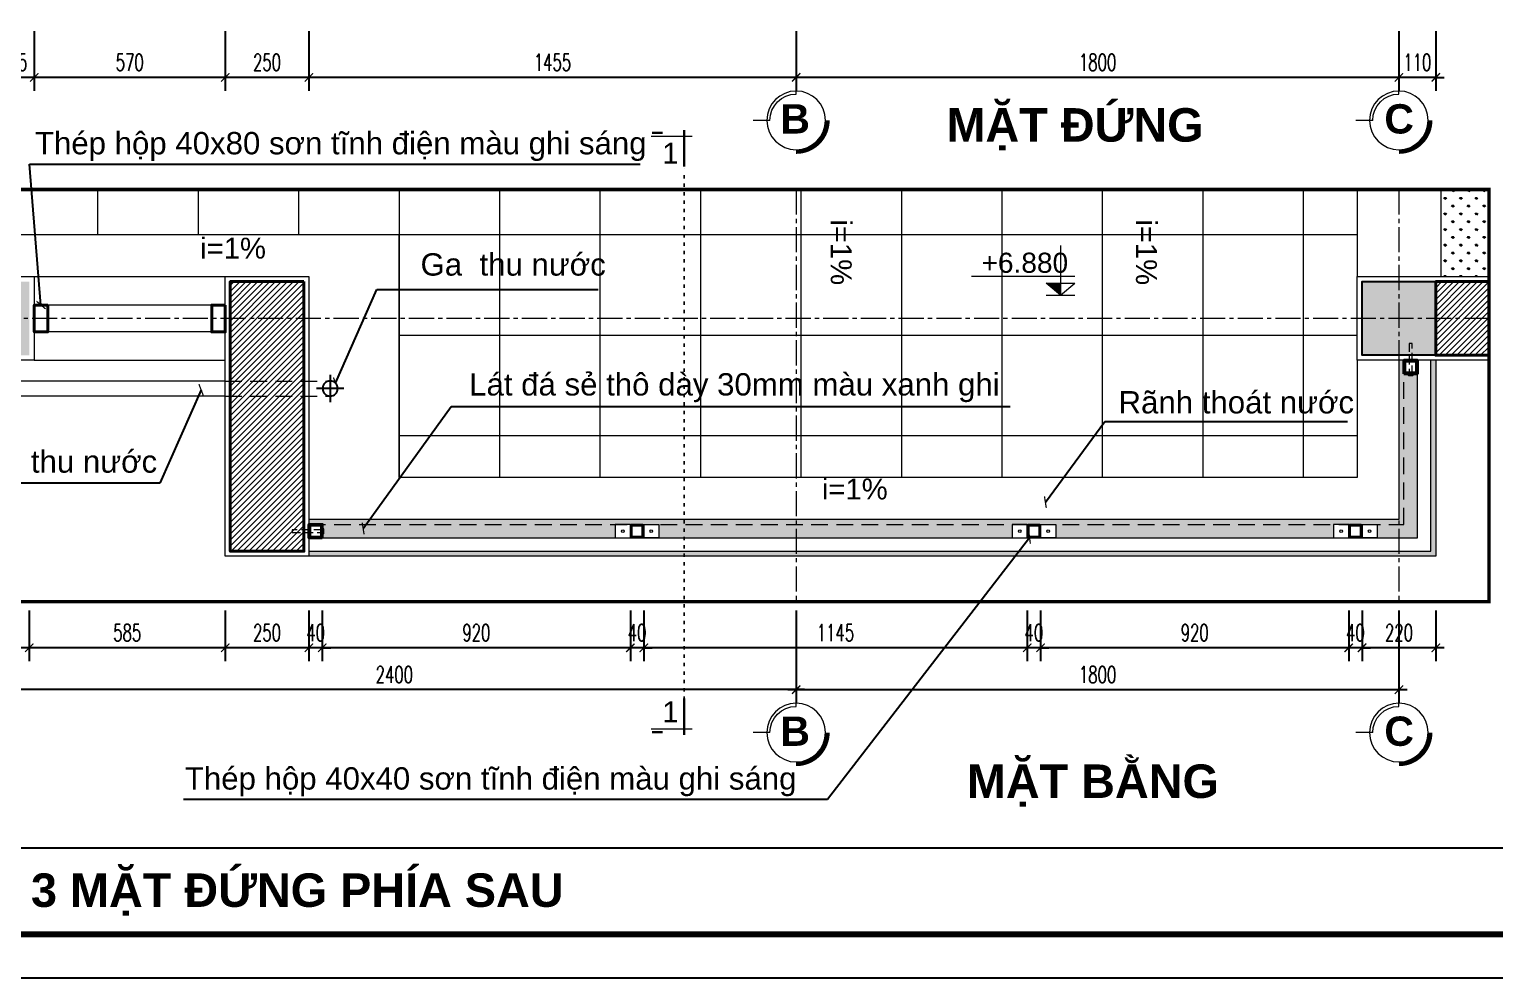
# Model space of a CAD drawing. Header units: millimetres. Extents: x -229618 to 2906, y -178063 to 96806.
# Drawn here: x -61106 to -56730, y -56426 to -53595 of the extents above; entities that cross this region are included whole.
import ezdxf
from ezdxf.enums import TextEntityAlignment as Align

# ---------------------------------------------------------------- set-up
doc = ezdxf.new("R2010")
doc.units = ezdxf.units.MM
doc.header["$LTSCALE"] = 200
doc.header["$MEASUREMENT"] = 0
doc.header["$PDMODE"] = 3
doc.header["$PDSIZE"] = 50
for name, pattern in [('CENTER2', [1.125, 0.75, -0.125, 0.125, -0.125]), ('DASHED2', [0.375, 0.25, -0.125]), ('DOT2', [0.125, 0, -0.125]), ('HIDDEN2', [0.1875, 0.125, -0.0625])]:
    doc.linetypes.add(name, pattern=pattern)
doc.layers.get('0').update_dxf_attribs({"color": 95, "linetype": 'CONTINUOUS'})
doc.layers.get('DEFPOINTS').update_dxf_attribs({"linetype": 'CONTINUOUS'})
for name, color, linetype, lineweight in [('cat', 1, 'CONTINUOUS', 40), ('hatch', 250, 'CONTINUOUS', 5), ('KH cat', 2, 'HIDDEN2', 50), ('khuat', 8, 'DASHED2', 15), ('nho', 252, 'CONTINUOUS', 15), ('thay', 7, 'CONTINUOUS', 18), ('tim', 18, 'CENTER2', 9)]:
    doc.layers.add(name, color=color, linetype=linetype, lineweight=lineweight)
for name, color, linetype in [('Cayxanh', 99, 'CONTINUOUS'), ('COT', 2, 'CONTINUOUS'), ('CUA', 145, 'CONTINUOUS'), ('DIM', 251, 'CONTINUOUS'), ('KHUNGTEN', 7, 'CONTINUOUS'), ('NOITHAT', 99, 'CONTINUOUS'), ('TEXT', 33, 'CONTINUOUS')]:
    doc.layers.add(name, color=color, linetype=linetype)
doc.layers.add('in', color=203, linetype='CONTINUOUS', lineweight=5, plot=False)
doc.styles.add('Aria H B iso', font='Vharialb_0.ttf')
doc.styles.add('Aria H iso', font='Vharial_0.ttf')
doc.styles.add('Arial iso', font='vnarial_0.ttf')
doc.styles.add('Arial N  iso', font='vnarialn_0.ttf')
doc.styles.add('Scale', font='vnsimli.shx', dxfattribs={"width": 0.65, "bigfont": 'bigfont.shx'})
doc.dimstyles.new('Scale', dxfattribs={"dimscale": 75, "dimtxt": 2, "dimasz": 1, "dimexe": 1.6, "dimexo": 0, "dimgap": 0.8, "dimtad": 1, "dimdec": 0, "dimzin": 0, "dimdsep": 46, "dimtxsty": 'Scale', "dimblk": 'ARCHTICK', "dimcen": 0.1, "dimdle": 1, "dimclrd": 256, "dimclre": 256, "dimclrt": 3, "dimadec": 0, "dimazin": 0, "dimtfac": 1, "dimtdec": 0, "dimtix": 1, "dimtmove": 2, "dimatfit": 3, "dimldrblk": 'ARCHTICK', "dimfxl": 0, "dimtolj": 1, "dimtzin": 0, "dimarcsym": 0})

# ---------------------------------------------------------------- blocks, each defined once
blk = doc.blocks.new('tn')
at = {"layer": 'DIM', "linetype": 'Continuous'}
for p, q in [((100, 0), (-100, 0)), ((0, 100), (0, -100))]:
    blk.add_line(p, q, dxfattribs=at)
at = {"layer": 'TEXT', "linetype": 'Continuous'}
blk.add_circle((0, 0), 55, dxfattribs=at)
blk = doc.blocks.new('_ArchTick')
at = {"color": 0, "linetype": 'ByBlock', "const_width": 0.15}
blk.add_lwpolyline([(-0.5, -0.5), (0.5, 0.5)], dxfattribs=at)
blk = doc.blocks.new('*U800')
at = {"layer": 'thay', "ltscale": 600}
for p, q in [((0, -434.9), (0, -384.9)), ((78.3, -513.2), (128.3, -513.2))]:
    blk.add_line(p, q, dxfattribs=at)
at = {"layer": 'thay', "ltscale": 600, "const_width": 12.5}
blk.add_lwpolyline([(-93.8, -513.2, 0.414214), (0, -607, 0.414214)], format="xyb", dxfattribs=at)
at = {"layer": 'thay', "ltscale": 600}
blk.add_circle((0, -513.2), 87.5, dxfattribs=at)
blk.add_arc((0, -513.2), 78.3, 0, 90, dxfattribs=at)
at = {"layer": 'TEXT', "linetype": 'Continuous', "style": 'Aria H B iso'}
blk.add_attdef('A', text='', height=87.5, dxfattribs=at).set_placement((0, -552.6), align=Align.CENTER)
blk = doc.blocks.new('*D1336')
at = {"layer": 'DEFPOINTS', "color": 0}
for p in [(-57126.3, -55329.8), (-56906.3, -55329.8), (-57126.3, -55440.8)]:
    blk.add_point(p, dxfattribs=at)
at = {"layer": 'DIM', "lineweight": -2}
for p, q in [((-57126.3, -55329.8), (-57126.3, -55480.8)), ((-56906.3, -55329.8), (-56906.3, -55480.8)), ((-56881.3, -55440.8), (-57151.3, -55440.8))]:
    blk.add_line(p, q, dxfattribs=at)
at = {"layer": 'DIM', "lineweight": -2, "xscale": 25, "yscale": 25, "zscale": 25, "rotation": 180}
blk.add_blockref('_ArchTick', (-57126.3, -55440.8), dxfattribs=at)
at = {"layer": 'DIM', "lineweight": -2, "xscale": 25, "yscale": 25, "zscale": 25}
blk.add_blockref('_ArchTick', (-56906.3, -55440.8), dxfattribs=at)
at = {"layer": 'DIM', "color": 3, "insert": (-57016.3, -55395.8), "char_height": 50, "attachment_point": 5, "style": 'Scale'}
blk.add_mtext('\\A1;220', dxfattribs=at)
blk = doc.blocks.new('*D1337')
at = {"layer": 'DEFPOINTS', "color": 0}
for p in [(-57166.3, -55329.8), (-57126.3, -55329.8), (-57166.3, -55440.8)]:
    blk.add_point(p, dxfattribs=at)
at = {"layer": 'DIM', "lineweight": -2}
for p, q in [((-57166.3, -55329.8), (-57166.3, -55480.8)), ((-57126.3, -55329.8), (-57126.3, -55480.8)), ((-57166.3, -55440.8), (-57191.3, -55440.8)), ((-57126.3, -55440.8), (-57166.3, -55440.8)), ((-57126.3, -55440.8), (-57101.3, -55440.8))]:
    blk.add_line(p, q, dxfattribs=at)
at = {"layer": 'DIM', "lineweight": -2, "xscale": 25, "yscale": 25, "zscale": 25}
blk.add_blockref('_ArchTick', (-57166.3, -55440.8), dxfattribs=at)
at = {"layer": 'DIM', "lineweight": -2, "xscale": 25, "yscale": 25, "zscale": 25, "rotation": 180}
blk.add_blockref('_ArchTick', (-57126.3, -55440.8), dxfattribs=at)
at = {"layer": 'DIM', "color": 3, "insert": (-57146.3, -55395.8), "char_height": 50, "attachment_point": 5, "style": 'Scale'}
blk.add_mtext('\\A1;40', dxfattribs=at)
blk = doc.blocks.new('*D1338')
at = {"layer": 'DEFPOINTS', "color": 0}
for p in [(-58086.3, -55329.8), (-57166.3, -55329.8), (-58086.3, -55440.8)]:
    blk.add_point(p, dxfattribs=at)
at = {"layer": 'DIM', "lineweight": -2}
for p, q in [((-58086.3, -55329.8), (-58086.3, -55480.8)), ((-57166.3, -55329.8), (-57166.3, -55480.8)), ((-57141.3, -55440.8), (-58111.3, -55440.8))]:
    blk.add_line(p, q, dxfattribs=at)
at = {"layer": 'DIM', "lineweight": -2, "xscale": 25, "yscale": 25, "zscale": 25, "rotation": 180}
blk.add_blockref('_ArchTick', (-58086.3, -55440.8), dxfattribs=at)
at = {"layer": 'DIM', "lineweight": -2, "xscale": 25, "yscale": 25, "zscale": 25}
blk.add_blockref('_ArchTick', (-57166.3, -55440.8), dxfattribs=at)
at = {"layer": 'DIM', "color": 3, "insert": (-57626.3, -55395.8), "char_height": 50, "attachment_point": 5, "style": 'Scale'}
blk.add_mtext('\\A1;920', dxfattribs=at)
blk = doc.blocks.new('*D1339')
at = {"layer": 'DEFPOINTS', "color": 0}
for p in [(-58126.3, -55329.8), (-58086.3, -55329.8), (-58126.3, -55440.8)]:
    blk.add_point(p, dxfattribs=at)
at = {"layer": 'DIM', "lineweight": -2}
for p, q in [((-58126.3, -55329.8), (-58126.3, -55480.8)), ((-58086.3, -55329.8), (-58086.3, -55480.8)), ((-58126.3, -55440.8), (-58151.3, -55440.8)), ((-58086.3, -55440.8), (-58126.3, -55440.8)), ((-58086.3, -55440.8), (-58061.3, -55440.8))]:
    blk.add_line(p, q, dxfattribs=at)
at = {"layer": 'DIM', "lineweight": -2, "xscale": 25, "yscale": 25, "zscale": 25}
blk.add_blockref('_ArchTick', (-58126.3, -55440.8), dxfattribs=at)
at = {"layer": 'DIM', "lineweight": -2, "xscale": 25, "yscale": 25, "zscale": 25, "rotation": 180}
blk.add_blockref('_ArchTick', (-58086.3, -55440.8), dxfattribs=at)
at = {"layer": 'DIM', "color": 3, "insert": (-58106.3, -55395.8), "char_height": 50, "attachment_point": 5, "style": 'Scale'}
blk.add_mtext('\\A1;40', dxfattribs=at)
blk = doc.blocks.new('*D1340')
at = {"layer": 'DEFPOINTS', "color": 0}
for p in [(-59271.3, -55329.8), (-58126.3, -55329.8), (-59271.3, -55440.8)]:
    blk.add_point(p, dxfattribs=at)
at = {"layer": 'DIM', "lineweight": -2}
for p, q in [((-59271.3, -55329.8), (-59271.3, -55480.8)), ((-58126.3, -55329.8), (-58126.3, -55480.8)), ((-58101.3, -55440.8), (-59296.3, -55440.8))]:
    blk.add_line(p, q, dxfattribs=at)
at = {"layer": 'DIM', "lineweight": -2, "xscale": 25, "yscale": 25, "zscale": 25, "rotation": 180}
blk.add_blockref('_ArchTick', (-59271.3, -55440.8), dxfattribs=at)
at = {"layer": 'DIM', "lineweight": -2, "xscale": 25, "yscale": 25, "zscale": 25}
blk.add_blockref('_ArchTick', (-58126.3, -55440.8), dxfattribs=at)
at = {"layer": 'DIM', "color": 3, "insert": (-58698.8, -55395.8), "char_height": 50, "attachment_point": 5, "style": 'Scale'}
blk.add_mtext('\\A1;1145', dxfattribs=at)
blk = doc.blocks.new('*D1341')
at = {"layer": 'DEFPOINTS', "color": 0}
for p in [(-59311.3, -55329.8), (-59271.3, -55329.8), (-59311.3, -55440.8)]:
    blk.add_point(p, dxfattribs=at)
at = {"layer": 'DIM', "lineweight": -2}
for p, q in [((-59311.3, -55329.8), (-59311.3, -55480.8)), ((-59271.3, -55329.8), (-59271.3, -55480.8)), ((-59311.3, -55440.8), (-59336.3, -55440.8)), ((-59271.3, -55440.8), (-59311.3, -55440.8)), ((-59271.3, -55440.8), (-59246.3, -55440.8))]:
    blk.add_line(p, q, dxfattribs=at)
at = {"layer": 'DIM', "lineweight": -2, "xscale": 25, "yscale": 25, "zscale": 25}
blk.add_blockref('_ArchTick', (-59311.3, -55440.8), dxfattribs=at)
at = {"layer": 'DIM', "lineweight": -2, "xscale": 25, "yscale": 25, "zscale": 25, "rotation": 180}
blk.add_blockref('_ArchTick', (-59271.3, -55440.8), dxfattribs=at)
at = {"layer": 'DIM', "color": 3, "insert": (-59291.3, -55395.8), "char_height": 50, "attachment_point": 5, "style": 'Scale'}
blk.add_mtext('\\A1;40', dxfattribs=at)
blk = doc.blocks.new('*D1342')
at = {"layer": 'DEFPOINTS', "color": 0}
for p in [(-60231.3, -55329.8), (-59311.3, -55329.8), (-60231.3, -55440.8)]:
    blk.add_point(p, dxfattribs=at)
at = {"layer": 'DIM', "lineweight": -2}
for p, q in [((-60231.3, -55329.8), (-60231.3, -55480.8)), ((-59311.3, -55329.8), (-59311.3, -55480.8)), ((-59286.3, -55440.8), (-60256.3, -55440.8))]:
    blk.add_line(p, q, dxfattribs=at)
at = {"layer": 'DIM', "lineweight": -2, "xscale": 25, "yscale": 25, "zscale": 25, "rotation": 180}
blk.add_blockref('_ArchTick', (-60231.3, -55440.8), dxfattribs=at)
at = {"layer": 'DIM', "lineweight": -2, "xscale": 25, "yscale": 25, "zscale": 25}
blk.add_blockref('_ArchTick', (-59311.3, -55440.8), dxfattribs=at)
at = {"layer": 'DIM', "color": 3, "insert": (-59771.3, -55395.8), "char_height": 50, "attachment_point": 5, "style": 'Scale'}
blk.add_mtext('\\A1;920', dxfattribs=at)
blk = doc.blocks.new('*D1343')
at = {"layer": 'DEFPOINTS', "color": 0}
for p in [(-60271.3, -55329.8), (-60231.3, -55329.8), (-60271.3, -55440.8)]:
    blk.add_point(p, dxfattribs=at)
at = {"layer": 'DIM', "lineweight": -2}
for p, q in [((-60271.3, -55329.8), (-60271.3, -55480.8)), ((-60231.3, -55329.8), (-60231.3, -55480.8)), ((-60271.3, -55440.8), (-60296.3, -55440.8)), ((-60231.3, -55440.8), (-60271.3, -55440.8)), ((-60231.3, -55440.8), (-60206.3, -55440.8))]:
    blk.add_line(p, q, dxfattribs=at)
at = {"layer": 'DIM', "lineweight": -2, "xscale": 25, "yscale": 25, "zscale": 25}
blk.add_blockref('_ArchTick', (-60271.3, -55440.8), dxfattribs=at)
at = {"layer": 'DIM', "lineweight": -2, "xscale": 25, "yscale": 25, "zscale": 25, "rotation": 180}
blk.add_blockref('_ArchTick', (-60231.3, -55440.8), dxfattribs=at)
at = {"layer": 'DIM', "color": 3, "insert": (-60251.3, -55395.8), "char_height": 50, "attachment_point": 5, "style": 'Scale'}
blk.add_mtext('\\A1;40', dxfattribs=at)
blk = doc.blocks.new('*D1344')
at = {"layer": 'DEFPOINTS', "color": 0}
for p in [(-60521.3, -55329.8), (-60271.3, -55329.8), (-60521.3, -55440.8)]:
    blk.add_point(p, dxfattribs=at)
at = {"layer": 'DIM', "lineweight": -2}
for p, q in [((-60521.3, -55329.8), (-60521.3, -55480.8)), ((-60271.3, -55329.8), (-60271.3, -55480.8)), ((-60246.3, -55440.8), (-60546.3, -55440.8))]:
    blk.add_line(p, q, dxfattribs=at)
at = {"layer": 'DIM', "lineweight": -2, "xscale": 25, "yscale": 25, "zscale": 25, "rotation": 180}
blk.add_blockref('_ArchTick', (-60521.3, -55440.8), dxfattribs=at)
at = {"layer": 'DIM', "lineweight": -2, "xscale": 25, "yscale": 25, "zscale": 25}
blk.add_blockref('_ArchTick', (-60271.3, -55440.8), dxfattribs=at)
at = {"layer": 'DIM', "color": 3, "insert": (-60396.3, -55395.8), "char_height": 50, "attachment_point": 5, "style": 'Scale'}
blk.add_mtext('\\A1;250', dxfattribs=at)
blk = doc.blocks.new('*D1345')
at = {"layer": 'DEFPOINTS', "color": 0}
for p in [(-58816.3, -55329.8), (-57016.3, -55329.8), (-57016.3, -55565.8)]:
    blk.add_point(p, dxfattribs=at)
at = {"layer": 'DIM', "lineweight": -2}
for p, q in [((-58816.3, -55329.8), (-58816.3, -55605.8)), ((-57016.3, -55329.8), (-57016.3, -55605.8)), ((-58841.3, -55565.8), (-56991.3, -55565.8))]:
    blk.add_line(p, q, dxfattribs=at)
at = {"layer": 'DIM', "lineweight": -2, "xscale": 25, "yscale": 25, "zscale": 25, "rotation": 180}
blk.add_blockref('_ArchTick', (-58816.3, -55565.8), dxfattribs=at)
at = {"layer": 'DIM', "lineweight": -2, "xscale": 25, "yscale": 25, "zscale": 25}
blk.add_blockref('_ArchTick', (-57016.3, -55565.8), dxfattribs=at)
at = {"layer": 'DIM', "color": 3, "insert": (-57916.3, -55520.8), "char_height": 50, "attachment_point": 5, "style": 'Scale'}
blk.add_mtext('\\A1;1800', dxfattribs=at)
blk = doc.blocks.new('*D1346')
at = {"layer": 'DEFPOINTS', "color": 0}
for p in [(-61216.3, -55329.8), (-58816.3, -55329.8), (-61216.3, -55565.8)]:
    blk.add_point(p, dxfattribs=at)
at = {"layer": 'DIM', "lineweight": -2}
for p, q in [((-61216.3, -55329.8), (-61216.3, -55605.8)), ((-58816.3, -55329.8), (-58816.3, -55605.8)), ((-58791.3, -55565.8), (-61241.3, -55565.8))]:
    blk.add_line(p, q, dxfattribs=at)
at = {"layer": 'DIM', "lineweight": -2, "xscale": 25, "yscale": 25, "zscale": 25, "rotation": 180}
blk.add_blockref('_ArchTick', (-61216.3, -55565.8), dxfattribs=at)
at = {"layer": 'DIM', "lineweight": -2, "xscale": 25, "yscale": 25, "zscale": 25}
blk.add_blockref('_ArchTick', (-58816.3, -55565.8), dxfattribs=at)
at = {"layer": 'DIM', "color": 3, "insert": (-60016.3, -55520.8), "char_height": 50, "attachment_point": 5, "style": 'Scale'}
blk.add_mtext('\\A1;2400', dxfattribs=at)
blk = doc.blocks.new('*D1347')
at = {"layer": 'DEFPOINTS', "color": 0}
for p in [(-57016.3, -53599.8), (-56906.3, -53599.8), (-57016.3, -53738.2)]:
    blk.add_point(p, dxfattribs=at)
at = {"layer": 'DIM', "lineweight": -2}
for p, q in [((-57016.3, -53599.8), (-57016.3, -53778.2)), ((-56906.3, -53599.8), (-56906.3, -53778.2)), ((-57016.3, -53738.2), (-57041.3, -53738.2)), ((-56906.3, -53738.2), (-57016.3, -53738.2)), ((-56906.3, -53738.2), (-56881.3, -53738.2))]:
    blk.add_line(p, q, dxfattribs=at)
at = {"layer": 'DIM', "lineweight": -2, "xscale": 25, "yscale": 25, "zscale": 25}
blk.add_blockref('_ArchTick', (-57016.3, -53738.2), dxfattribs=at)
at = {"layer": 'DIM', "lineweight": -2, "xscale": 25, "yscale": 25, "zscale": 25, "rotation": 180}
blk.add_blockref('_ArchTick', (-56906.3, -53738.2), dxfattribs=at)
at = {"layer": 'DIM', "color": 3, "insert": (-56961.3, -53693.2), "char_height": 50, "attachment_point": 5, "style": 'Scale'}
blk.add_mtext('\\A1;110', dxfattribs=at)
blk = doc.blocks.new('*D1348')
at = {"layer": 'DEFPOINTS', "color": 0}
for p in [(-58816.3, -53599.8), (-57016.3, -53599.8), (-58816.3, -53738.2)]:
    blk.add_point(p, dxfattribs=at)
at = {"layer": 'DIM', "lineweight": -2}
for p, q in [((-58816.3, -53599.8), (-58816.3, -53778.2)), ((-57016.3, -53599.8), (-57016.3, -53778.2)), ((-56991.3, -53738.2), (-58841.3, -53738.2))]:
    blk.add_line(p, q, dxfattribs=at)
at = {"layer": 'DIM', "lineweight": -2, "xscale": 25, "yscale": 25, "zscale": 25, "rotation": 180}
blk.add_blockref('_ArchTick', (-58816.3, -53738.2), dxfattribs=at)
at = {"layer": 'DIM', "lineweight": -2, "xscale": 25, "yscale": 25, "zscale": 25}
blk.add_blockref('_ArchTick', (-57016.3, -53738.2), dxfattribs=at)
at = {"layer": 'DIM', "color": 3, "insert": (-57916.3, -53693.2), "char_height": 50, "attachment_point": 5, "style": 'Scale'}
blk.add_mtext('\\A1;1800', dxfattribs=at)
blk = doc.blocks.new('*D1349')
at = {"layer": 'DEFPOINTS', "color": 0}
for p in [(-60271.3, -53599.8), (-58816.3, -53599.8), (-60271.3, -53738.2)]:
    blk.add_point(p, dxfattribs=at)
at = {"layer": 'DIM', "lineweight": -2}
for p, q in [((-60271.3, -53599.8), (-60271.3, -53778.2)), ((-58816.3, -53599.8), (-58816.3, -53778.2)), ((-58791.3, -53738.2), (-60296.3, -53738.2))]:
    blk.add_line(p, q, dxfattribs=at)
at = {"layer": 'DIM', "lineweight": -2, "xscale": 25, "yscale": 25, "zscale": 25, "rotation": 180}
blk.add_blockref('_ArchTick', (-60271.3, -53738.2), dxfattribs=at)
at = {"layer": 'DIM', "lineweight": -2, "xscale": 25, "yscale": 25, "zscale": 25}
blk.add_blockref('_ArchTick', (-58816.3, -53738.2), dxfattribs=at)
at = {"layer": 'DIM', "color": 3, "insert": (-59543.8, -53693.2), "char_height": 50, "attachment_point": 5, "style": 'Scale'}
blk.add_mtext('\\A1;1455', dxfattribs=at)
blk = doc.blocks.new('*D1350')
at = {"layer": 'DEFPOINTS', "color": 0}
for p in [(-60521.3, -53599.8), (-60271.3, -53599.8), (-60521.3, -53738.2)]:
    blk.add_point(p, dxfattribs=at)
at = {"layer": 'DIM', "lineweight": -2}
for p, q in [((-60521.3, -53599.8), (-60521.3, -53778.2)), ((-60271.3, -53599.8), (-60271.3, -53778.2)), ((-60246.3, -53738.2), (-60546.3, -53738.2))]:
    blk.add_line(p, q, dxfattribs=at)
at = {"layer": 'DIM', "lineweight": -2, "xscale": 25, "yscale": 25, "zscale": 25, "rotation": 180}
blk.add_blockref('_ArchTick', (-60521.3, -53738.2), dxfattribs=at)
at = {"layer": 'DIM', "lineweight": -2, "xscale": 25, "yscale": 25, "zscale": 25}
blk.add_blockref('_ArchTick', (-60271.3, -53738.2), dxfattribs=at)
at = {"layer": 'DIM', "color": 3, "insert": (-60396.3, -53693.2), "char_height": 50, "attachment_point": 5, "style": 'Scale'}
blk.add_mtext('\\A1;250', dxfattribs=at)
blk = doc.blocks.new('cactd')
at = {"layer": 'thay', "ltscale": 600}
blk.add_line((-9972, -9225), (2458, -9225), dxfattribs=at)
at = {"layer": 'thay', "ltscale": 600, "const_width": 762}
for points in [[(0, 0), (0, -11114)], [(-9771, -10263), (-6486, -10263)]]:
    blk.add_lwpolyline(points, dxfattribs=at)
at = {"layer": 'TEXT', "style": 'Aria H iso'}
blk.add_attdef('1', text='', height=6350, dxfattribs=at).set_placement((-4149, -4127), align=Align.MIDDLE_CENTER)
blk = doc.blocks.new('KhungA3')
at = {"layer": 'DEFPOINTS', "color": 8}
blk.add_lwpolyline([(-3.74, 3.81), (416.31, 3.81), (416.31, 300.81), (-3.74, 300.81)], close=True, dxfattribs=at)
at = {"layer": 'KHUNGTEN', "color": 4, "const_width": 0.724}
blk.add_lwpolyline([(7.54, 8.99), (411.13, 8.99), (411.13, 295.64), (7.54, 295.64)], close=True, dxfattribs=at)
blk = doc.blocks.new('cao do')
at = {"layer": 'thay'}
for p, q in [((0, 445), (0, 0)), ((798, 170), (-128, 170)), ((0, 0), (-128, 106)), ((128, 106), (-128, 106)), ((0, 0), (128, 106))]:
    blk.add_line(p, q, dxfattribs=at)
at = {"layer": 'thay', "ltscale": 600}
blk.add_line((128, 0), (-128, 0), dxfattribs=at)
at = {"layer": 'thay', "color": 150, "ltscale": 600}
blk.add_solid([(0, 0), (0, 106), (128, 106)], dxfattribs=at)
at = {"layer": 'TEXT', "style": 'Arial N  iso'}
blk.add_attdef('%%P0.000', text='', height=200, dxfattribs=at).set_placement((70, 290), align=Align.MIDDLE_LEFT)
blk = doc.blocks.new('*D1726')
at = {"layer": 'DEFPOINTS', "color": 0}
for p in [(-61106.3, -55329.8), (-60521.3, -55329.8), (-61106.3, -55440.8)]:
    blk.add_point(p, dxfattribs=at)
at = {"layer": 'DIM', "lineweight": -2}
for p, q in [((-61106.3, -55329.8), (-61106.3, -55480.8)), ((-60521.3, -55329.8), (-60521.3, -55480.8)), ((-60496.3, -55440.8), (-61131.3, -55440.8))]:
    blk.add_line(p, q, dxfattribs=at)
at = {"layer": 'DIM', "lineweight": -2, "xscale": 25, "yscale": 25, "zscale": 25, "rotation": 180}
blk.add_blockref('_ArchTick', (-61106.3, -55440.8), dxfattribs=at)
at = {"layer": 'DIM', "lineweight": -2, "xscale": 25, "yscale": 25, "zscale": 25}
blk.add_blockref('_ArchTick', (-60521.3, -55440.8), dxfattribs=at)
at = {"layer": 'DIM', "color": 3, "insert": (-60813.8, -55395.8), "char_height": 50, "attachment_point": 5, "style": 'Scale'}
blk.add_mtext('\\A1;585', dxfattribs=at)
blk = doc.blocks.new('*D1727')
at = {"layer": 'DEFPOINTS', "color": 0}
for p in [(-61326.3, -55329.8), (-61106.3, -55329.8), (-61326.3, -55440.8)]:
    blk.add_point(p, dxfattribs=at)
at = {"layer": 'DIM', "lineweight": -2}
for p, q in [((-61326.3, -55329.8), (-61326.3, -55480.8)), ((-61106.3, -55329.8), (-61106.3, -55480.8)), ((-61081.3, -55440.8), (-61351.3, -55440.8))]:
    blk.add_line(p, q, dxfattribs=at)
at = {"layer": 'DIM', "lineweight": -2, "xscale": 25, "yscale": 25, "zscale": 25, "rotation": 180}
blk.add_blockref('_ArchTick', (-61326.3, -55440.8), dxfattribs=at)
at = {"layer": 'DIM', "lineweight": -2, "xscale": 25, "yscale": 25, "zscale": 25}
blk.add_blockref('_ArchTick', (-61106.3, -55440.8), dxfattribs=at)
at = {"layer": 'DIM', "color": 3, "insert": (-61216.3, -55395.8), "char_height": 50, "attachment_point": 5, "style": 'Scale'}
blk.add_mtext('\\A1;220', dxfattribs=at)
blk = doc.blocks.new('*D2169')
at = {"layer": 'DEFPOINTS', "color": 0}
for p in [(-61091.3, -53599.8), (-60521.3, -53599.8), (-61091.3, -53738.2)]:
    blk.add_point(p, dxfattribs=at)
at = {"layer": 'DIM', "lineweight": -2}
for p, q in [((-61091.3, -53599.8), (-61091.3, -53778.2)), ((-60521.3, -53599.8), (-60521.3, -53778.2)), ((-60496.3, -53738.2), (-61116.3, -53738.2))]:
    blk.add_line(p, q, dxfattribs=at)
at = {"layer": 'DIM', "lineweight": -2, "xscale": 25, "yscale": 25, "zscale": 25, "rotation": 180}
blk.add_blockref('_ArchTick', (-61091.3, -53738.2), dxfattribs=at)
at = {"layer": 'DIM', "lineweight": -2, "xscale": 25, "yscale": 25, "zscale": 25}
blk.add_blockref('_ArchTick', (-60521.3, -53738.2), dxfattribs=at)
at = {"layer": 'DIM', "color": 3, "insert": (-60806.3, -53693.2), "char_height": 50, "attachment_point": 5, "style": 'Scale'}
blk.add_mtext('\\A1;570', dxfattribs=at)
blk = doc.blocks.new('*D2170')
at = {"layer": 'DEFPOINTS', "color": 0}
for p in [(-61216.3, -53599.8), (-61091.3, -53599.8), (-61216.3, -53738.2)]:
    blk.add_point(p, dxfattribs=at)
at = {"layer": 'DIM', "lineweight": -2}
for p, q in [((-61216.3, -53599.8), (-61216.3, -53778.2)), ((-61091.3, -53599.8), (-61091.3, -53778.2)), ((-61066.3, -53738.2), (-61241.3, -53738.2))]:
    blk.add_line(p, q, dxfattribs=at)
at = {"layer": 'DIM', "lineweight": -2, "xscale": 25, "yscale": 25, "zscale": 25, "rotation": 180}
blk.add_blockref('_ArchTick', (-61216.3, -53738.2), dxfattribs=at)
at = {"layer": 'DIM', "lineweight": -2, "xscale": 25, "yscale": 25, "zscale": 25}
blk.add_blockref('_ArchTick', (-61091.3, -53738.2), dxfattribs=at)
at = {"layer": 'DIM', "color": 3, "insert": (-61153.8, -53693.2), "char_height": 50, "attachment_point": 5, "style": 'Scale'}
blk.add_mtext('\\A1;125', dxfattribs=at)

msp = doc.modelspace()

# ---------------------------------------------------------------- hatches: boundary and pattern name
at = {"layer": 'cat'}
h = msp.add_hatch(color=256, dxfattribs=at)
h.paths.add_polyline_path([(-57001.3, -54622.8), (-57001.3, -54582.8), (-56961.3, -54582.8), (-56961.3, -54622.8)])
h.paths.add_polyline_path([(-56998.8, -54620.3), (-56963.8, -54620.3), (-56963.8, -54585.3), (-56998.8, -54585.3)], flags=16)
h = msp.add_hatch(color=256, dxfattribs=at)
h.paths.add_polyline_path([(-60231.3, -55112.8), (-60271.3, -55112.8), (-60271.3, -55072.8), (-60231.3, -55072.8)])
h.paths.add_polyline_path([(-60233.8, -55110.3), (-60233.8, -55075.3), (-60268.8, -55075.3), (-60268.8, -55110.3)], flags=16)
h = msp.add_hatch(color=256, dxfattribs=at)
h.paths.add_polyline_path([(-59311.3, -55112.8), (-59311.3, -55072.8), (-59271.3, -55072.8), (-59271.3, -55112.8)])
h.paths.add_polyline_path([(-59308.8, -55110.3), (-59273.8, -55110.3), (-59273.8, -55075.3), (-59308.8, -55075.3)], flags=16)
h = msp.add_hatch(color=256, dxfattribs=at)
h.paths.add_polyline_path([(-58126.3, -55112.8), (-58126.3, -55072.8), (-58086.3, -55072.8), (-58086.3, -55112.8)])
h.paths.add_polyline_path([(-58123.8, -55110.3), (-58088.8, -55110.3), (-58088.8, -55075.3), (-58123.8, -55075.3)], flags=16)
h = msp.add_hatch(color=256, dxfattribs=at)
h.paths.add_polyline_path([(-57166.3, -55112.8), (-57166.3, -55072.8), (-57126.3, -55072.8), (-57126.3, -55112.8)])
h.paths.add_polyline_path([(-57163.8, -55110.3), (-57128.8, -55110.3), (-57128.8, -55075.3), (-57163.8, -55075.3)], flags=16)
at = {"layer": 'Cayxanh', "linetype": 'Continuous'}
h = msp.add_hatch(dxfattribs=at)
h.set_pattern_fill('GRASS', color=256, scale=33, style=0)
h.set_pattern_definition([(90, (-114257.659, 12331.654), (23.334524, 23.334524), [6.1875, -40.481548]), (135, (-114257.66, 12331.654), (23.334524, 23.334524), [6.1875, -26.8125]), (45, (-114257.66, 12331.654), (23.334524, -23.334524), [6.1875, -26.8125])])
h.paths.add_polyline_path([(-56891.3, -54332.8), (-56891.3, -54072.9), (-56747.7, -54072.9), (-56747.7, -54332.8)])
at = {"layer": 'hatch', "linetype": 'Continuous'}
h = msp.add_hatch(dxfattribs=at)
h.set_pattern_fill('ANSI31', color=256, scale=100, style=0)
h.set_pattern_definition([(45, (-56748.877, -67484.445), (-8.838835, 8.838835), [])])
h.paths.add_polyline_path([(-61326.3, -54072.9), (-61216.3, -54072.9), (-61216.3, -54347.8), (-61326.3, -54347.8)])
h.paths.add_polyline_path([(-56906.3, -54347.8), (-56747.7, -54347.8), (-56747.7, -54567.8), (-56906.3, -54567.8)])
h.paths.add_polyline_path([(-60286.3, -54347.8), (-60286.3, -55152.8), (-60506.3, -55152.8), (-60506.3, -54347.8)])
h = msp.add_hatch(dxfattribs=at)
h.set_pattern_fill('_USER', color=256, scale=300, style=0, double=1, pattern_type=0)
h.set_pattern_definition([(180, (-61201.32, -54207.8), (0, 300), []), (90, (-61201.32, -54207.8), (300, 2e-14), [])])
h.paths.add_polyline_path([(-60001.3, -54932.8), (-60001.3, -54207.8), (-61201.3, -54207.8), (-61201.3, -54072.9), (-57141.3, -54072.9), (-57141.3, -54932.8)])
h = msp.add_hatch(dxfattribs=at)
h.set_pattern_fill('BT', color=256, scale=100, style=0)
h.set_pattern_definition([(0, (-10.5, 12.83), (0, 100), [0, -100]), (0, (-81.15, 56.06), (0, 100), [0, -100]), (0, (-78.02, 38.46), (0, 100), [0, -100]), (0, (-42.79, 46.67), (0, 100), [0, -100]), (0, (-61.77, 75.43), (0, 100), [0, -100]), (0, (-66.86, 62.72), (0, 100), [0, -100]), (0, (-57.86, 84.04), (0, 100), [0, -100]), (0, (-71.75, 92.45), (0, 100), [0, -100]), (0, (-52.58, 70.54), (0, 100), [0, -100]), (0, (-84.67, 70.93), (0, 100), [0, -100]), (0, (-20.68, 71.32), (0, 100), [0, -100]), (0, (-6.2, 74.06), (0, 100), [0, -100]), (0, (-13.63, 63.89), (0, 100), [0, -100]), (0, (-11.48, 50.2), (0, 100), [0, -100]), (0, (-37.51, 62.13), (0, 100), [0, -100]), (0, (-38.29, 34.55), (0, 100), [0, -100]), (0, (-38.29, 25.94), (0, 100), [0, -100]), (0, (-85.65, 23.98), (0, 100), [0, -100]), (0, (-46.12, 35.72), (0, 100), [0, -100]), (0, (-45.73, 2.46), (0, 100), [0, -100]), (0, (-56.49, 23.79), (0, 100), [0, -100]), (0, (-55.71, 14), (0, 100), [0, -100]), (0, (-68.62, 6.77), (0, 100), [0, -100]), (0, (-61.97, 20.07), (0, 100), [0, -100]), (0, (-66.67, 24.18), (0, 100), [0, -100]), (45, (-13.804, 21.105), (0, 100.00003), [8, -133.4214]), (135, (-8.15, 26.76), (-100.00003, 0), [8, -133.4214]), (270, (-13.8, 32.42), (100, -2e-14), [11.3137, -88.6863]), (180, (-17.28, 22.38), (-1e-14, -100), [12, -88]), (270, (-29.28, 22.38), (100, -2e-14), [12, -88]), (45, (-29.276, 10.38), (0, 100.00003), [16.9706, -124.4508]), (90, (-54.28, 29.29), (-100, 6e-15), [16.8, -83.2]), (180, (-54.28, 46.09), (-1e-14, -100), [16.8, -83.2]), (315, (-71.08, 46.095), (100.00003, -2e-14), [23.7588, -117.6626]), (135, (-68.51, 11.31), (-100.00003, 0), [7, -134.4214]), (225, (-73.46, 16.26), (-1e-14, -100.00003), [7, -134.4214]), (0, (-78.41, 11.31), (0, 100), [9.8995, -90.1005]), (0, (-31.96, 78.92), (0, 100), [13.75, -86.25]), (90, (-18.21, 78.92), (-100, 6e-15), [13.75, -86.25]), (225, (-18.21, 92.67), (-1e-14, -100.00003), [19.4454, -121.9759]), (270, (-43.53, 80.91), (100, -2e-14), [12.5, -87.5]), (0, (-43.53, 68.41), (0, 100), [12.5, -87.5]), (135, (-31.025, 68.41), (-100.00003, 0), [17.6777, -123.7437]), (45, (-37.166, 84.76), (0, 100.00003), [8.5, -132.9214]), (135, (-31.155, 90.77), (-100.00003, 0), [8.5, -132.9214]), (270, (-37.17, 96.78), (100, -2e-14), [12.0208, -87.9792]), (135, (-76.43, 77.56), (-100.00003, 0), [14.1421, -127.2792]), (0, (-86.43, 77.56), (0, 100), [10, -90]), (270, (-86.43, 87.56), (100, -2e-14), [10, -90]), (45, (-93.796, 0), (-49.497475, 49.497475), []), (45, (-58.796, 0), (-49.497475, 49.497475), [])])
h.paths.add_polyline_path([(-56906.3, -54347.8), (-56906.3, -54567.8), (-57126.3, -54567.8), (-57126.3, -54347.8)])
h.paths.add_polyline_path([(-61106.3, -54347.8), (-61106.3, -54567.8), (-61326.3, -54567.8), (-61326.3, -54347.8)])
at = {"layer": 'hatch'}
h = msp.add_hatch(dxfattribs=at)
h.set_pattern_fill('AR-SAND', color=256, scale=10, angle=270, style=0)
h.set_pattern_definition([(232.5, (-56906.317, -55167.791), (-19.26824, 0.62993), [0, -15.2, 0, -17, 0, -16.25]), (262.5, (-56906.317, -55167.791), (-28.22146, -17.69777), [0, -8.2, 0, -13.7, 0, -5.25]), (302.5, (-56906.317, -55155.491), (-0.05659, -31.14142), [0, -5, 0, -18, 0, -23.5]), (312.5, (-56906.317, -55155.49), (-8.77676, -30.06127), [0, -2.5, 0, -11.8, 0, -13.5])])
h.paths.add_polyline_path([(-58041.3, -55072.8), (-57211.3, -55072.8), (-57211.3, -55112.8), (-58041.3, -55112.8)], flags=17)
h.paths.add_polyline_path([(-57001.3, -54622.8), (-56988.8, -54622.8), (-56988.8, -54627.8), (-56976.6, -54627.8, -0.414214), (-56977.6, -54626.8), (-56977.6, -54622.8), (-56961.3, -54622.8), (-56961.3, -55112.8), (-57081.3, -55112.8), (-57081.3, -55072.8), (-57001.3, -55072.8)], flags=17)
h.paths.add_polyline_path([(-56921.3, -54582.8), (-56906.3, -54582.8), (-56906.3, -55167.8), (-60271.3, -55167.8), (-60271.3, -55152.8), (-56921.3, -55152.8)])
h.paths.add_polyline_path([(-57016.3, -54582.8), (-57001.3, -54582.8), (-57001.3, -54622.8), (-57001.3, -55072.8), (-60271.3, -55072.8), (-60271.3, -55057.8), (-57016.3, -55057.8)], flags=17)
h.paths.add_polyline_path([(-59226.3, -55072.8), (-58171.3, -55072.8), (-58171.3, -55112.8), (-59226.3, -55112.8)], flags=17)
h.paths.add_polyline_path([(-60226.3, -55088, -0.414214), (-60227.3, -55089), (-60231.3, -55089), (-60231.3, -55072.8), (-59356.3, -55072.8), (-59356.3, -55112.8), (-60231.3, -55112.8), (-60231.3, -55100.3), (-60227.3, -55100.3, 0.414214), (-60226.3, -55099.3)], flags=17)

# ---------------------------------------------------------------- linework, layer by layer
at = {"layer": 'cat', "linetype": 'Continuous'}
msp.add_lwpolyline([(-60286.3, -54347.8), (-60286.3, -55152.8), (-60506.3, -55152.8), (-60506.3, -54347.8)], close=True, dxfattribs=at)
msp.add_lwpolyline([(-56747.7, -54347.8), (-56906.3, -54347.8), (-56906.3, -54567.8), (-56747.7, -54567.8)], dxfattribs=at)
at = {"layer": 'cat'}
for points in [[(-61051.3, -54417.8), (-61051.3, -54497.8), (-61091.3, -54497.8), (-61091.3, -54417.8)], [(-60521.3, -54417.8), (-60521.3, -54497.8), (-60561.3, -54497.8), (-60561.3, -54417.8)], [(-57001.3, -54622.8), (-56961.3, -54622.8), (-56961.3, -54582.8), (-57001.3, -54582.8)], [(-56963.8, -54585.3), (-56963.8, -54620.3), (-56998.8, -54620.3), (-56998.8, -54585.3)], [(-60231.3, -55112.8), (-60231.3, -55072.8), (-60271.3, -55072.8), (-60271.3, -55112.8)], [(-60268.8, -55075.3), (-60233.8, -55075.3), (-60233.8, -55110.3), (-60268.8, -55110.3)], [(-59273.8, -55075.3), (-59273.8, -55110.3), (-59308.8, -55110.3), (-59308.8, -55075.3)], [(-58088.8, -55075.3), (-58088.8, -55110.3), (-58123.8, -55110.3), (-58123.8, -55075.3)], [(-57128.8, -55075.3), (-57128.8, -55110.3), (-57163.8, -55110.3), (-57163.8, -55075.3)]]:
    msp.add_lwpolyline(points, close=True, dxfattribs=at)
at = {"layer": 'COT', "linetype": 'Continuous'}
msp.add_lwpolyline([(-56906.3, -54347.8), (-56906.3, -54567.8), (-57126.3, -54567.8), (-57126.3, -54347.8)], close=True, dxfattribs=at)
at = {"layer": 'DIM'}
msp.add_lwpolyline([(-63138.1, -56037.8), (-54198.4, -56037.8), (-54198.4, -56296.2), (-63138.1, -56296.2)], close=True, dxfattribs=at)
at = {"layer": 'hatch', "linetype": 'Continuous'}
for points in [[(-61201.3, -54332.8), (-61091.3, -54332.8), (-61091.3, -54582.8), (-61326.3, -54582.8), (-61326.3, -54567.8)], [(-56747.7, -54582.8), (-57141.3, -54582.8), (-57141.3, -54332.8), (-56747.7, -54332.8)]]:
    msp.add_lwpolyline(points, dxfattribs=at)
msp.add_lwpolyline([(-60271.3, -54332.8), (-60271.3, -55167.8), (-60521.3, -55167.8), (-60521.3, -54332.8)], close=True, dxfattribs=at)
at = {"layer": 'hatch'}
for points in [[(-56961.3, -54582.8), (-56961.3, -54622.8), (-57001.3, -54622.8), (-57001.3, -54582.8)], [(-60271.3, -55072.8), (-60231.3, -55072.8), (-60231.3, -55112.8), (-60271.3, -55112.8)], [(-59271.3, -55072.8), (-59271.3, -55112.8), (-59311.3, -55112.8), (-59311.3, -55072.8)], [(-58086.3, -55072.8), (-58086.3, -55112.8), (-58126.3, -55112.8), (-58126.3, -55072.8)], [(-57126.3, -55072.8), (-57126.3, -55112.8), (-57166.3, -55112.8), (-57166.3, -55072.8)]]:
    msp.add_lwpolyline(points, close=True, dxfattribs=at)
at = {"layer": 'in'}
msp.add_lwpolyline([(-63420.1, -49000.5), (-52919.1, -49000.5), (-52919.1, -56425.5), (-63420.1, -56425.5)], close=True, dxfattribs=at)
at = {"layer": 'KH cat', "linetype": 'DOT2'}
msp.add_lwpolyline([(-59150.9, -55591.5), (-59150.9, -54004.9)], dxfattribs=at)
at = {"layer": 'khuat'}
for p, q in [((-60521.3, -54644.5), (-60207.8, -54644.5)), ((-60521.3, -54689.5), (-60207.8, -54689.5))]:
    msp.add_line(p, q, dxfattribs=at)
at = {"layer": 'khuat', "color": 5, "const_width": 10}
msp.add_lwpolyline([(-61448.3, -54072.9), (-61448.3, -55303.1), (-56747.7, -55303.1), (-56747.7, -54072.9)], close=True, dxfattribs=at)
at = {"layer": 'khuat', "ltscale": 0.5}
for points in [[(-56977.3, -54532.8), (-56985.3, -54532.8), (-56985.3, -54622.8), (-56977.3, -54622.8)], [(-60321.3, -55088.8), (-60321.3, -55096.8), (-60231.3, -55096.8), (-60231.3, -55088.8)]]:
    msp.add_lwpolyline(points, close=True, dxfattribs=at)
at = {"layer": 'khuat'}
msp.add_lwpolyline([(-60271.3, -55072.8), (-57001.3, -55072.8), (-57001.3, -54582.8)], dxfattribs=at)
at = {"layer": 'nho'}
for p, q in [((-60561.3, -54417.8), (-61051.3, -54417.8)), ((-60561.3, -54497.8), (-61051.3, -54497.8))]:
    msp.add_line(p, q, dxfattribs=at)
at = {"layer": 'nho', "linetype": 'Continuous'}
msp.add_lwpolyline([(-57141.3, -54582.8), (-57141.3, -54932.8), (-60001.3, -54932.8), (-60001.3, -54207.8), (-61201.3, -54207.8)], dxfattribs=at)
at = {"layer": 'thay', "linetype": 'Continuous'}
for p, q in [((-57141.3, -54072.9), (-57141.3, -54332.8)), ((-56891.3, -54072.9), (-56891.3, -54332.8)), ((-61091.3, -54332.8), (-60521.3, -54332.8)), ((-61091.3, -54582.8), (-60521.3, -54582.8))]:
    msp.add_line(p, q, dxfattribs=at)
at = {"layer": 'thay'}
for p, q in [((-60521.3, -54644.5), (-61166.1, -54644.5)), ((-56973.8, -54622.8), (-56988.8, -54622.8)), ((-56988.8, -54622.8), (-56988.8, -54626.8)), ((-56987.8, -54627.8), (-56974.8, -54627.8)), ((-56985.1, -54626.8), (-56985.1, -54622.8)), ((-56977.6, -54626.8), (-56977.6, -54622.8)), ((-56973.8, -54622.8), (-56973.8, -54626.8)), ((-60521.3, -54689.5), (-61166.1, -54689.5)), ((-60231.3, -55085.3), (-60231.3, -55100.3)), ((-60231.3, -55085.3), (-60227.3, -55085.3)), ((-60227.3, -55089), (-60231.3, -55089)), ((-60226.3, -55099.3), (-60226.3, -55086.3)), ((-60227.3, -55096.5), (-60231.3, -55096.5)), ((-60231.3, -55100.3), (-60227.3, -55100.3))]:
    msp.add_line(p, q, dxfattribs=at)
at = {"layer": 'thay', "linetype": 'Continuous'}
for points in [[(-58623, -54545.9, 0, 35.8, 0), (-58622.9, -54448.8, 0, 0, 0), (-58622.8, -54122.1, 0, 0, 0)], [(-57711.7, -54545.9, 0, 35.8, 0), (-57711.7, -54448.8, 0, 0, 0), (-57711.6, -54122.1, 0, 0, 0)], [(-60317.7, -54300.8, 0, 23.8, 0), (-60382.4, -54300.8, 0, 0, 0), (-60600.2, -54300.8, 0, 0, 0)], [(-58820.8, -55019.7, 0, 23.8, 0), (-58756.1, -55019.7, 0, 0, 0), (-58538.3, -55019.7, 0, 0, 0)]]:
    msp.add_lwpolyline(points, format="xyseb", dxfattribs=at)
for points in [[(-56906.3, -54582.8), (-56906.3, -55167.8), (-60271.3, -55167.8)], [(-57016.3, -54582.8), (-57016.3, -55057.8), (-60271.3, -55057.8)]]:
    msp.add_lwpolyline(points, dxfattribs=at)
at = {"layer": 'thay'}
for points in [[(-60271.3, -55152.8), (-56921.3, -55152.8), (-56921.3, -54582.8)], [(-60271.3, -55112.8), (-56961.3, -55112.8), (-56961.3, -54582.8)]]:
    msp.add_lwpolyline(points, dxfattribs=at)
for points in [[(-59356.3, -55112.8), (-59311.3, -55112.8), (-59311.3, -55072.8), (-59356.3, -55072.8)], [(-59226.3, -55112.8), (-59271.3, -55112.8), (-59271.3, -55072.8), (-59226.3, -55072.8)], [(-58171.3, -55112.8), (-58126.3, -55112.8), (-58126.3, -55072.8), (-58171.3, -55072.8)], [(-58041.3, -55112.8), (-58086.3, -55112.8), (-58086.3, -55072.8), (-58041.3, -55072.8)], [(-57211.3, -55112.8), (-57166.3, -55112.8), (-57166.3, -55072.8), (-57211.3, -55072.8)], [(-57081.3, -55112.8), (-57126.3, -55112.8), (-57126.3, -55072.8), (-57081.3, -55072.8)]]:
    msp.add_lwpolyline(points, close=True, dxfattribs=at)
for centre in [(-59333.8, -55092.8), (-59248.8, -55092.8), (-58148.8, -55092.8), (-58063.8, -55092.8), (-57188.8, -55092.8), (-57103.8, -55092.8)]:
    msp.add_circle(centre, 4, dxfattribs=at)
for centre, start, end in [((-56987.8, -54626.8), 180, 270), ((-56986.1, -54626.8), 270, 0), ((-56984.1, -54626.8), 180, 270), ((-56978.6, -54626.8), 270, 0), ((-56976.6, -54626.8), 180, 270), ((-56974.8, -54626.8), 270, 0), ((-60227.3, -55086.3), 0, 90), ((-60227.3, -55088), 270, 0), ((-60227.3, -55090), 0, 90), ((-60227.3, -55095.5), 270, 0), ((-60227.3, -55097.5), 0, 90), ((-60227.3, -55099.3), 270, 0)]:
    msp.add_arc(centre, 0.994, start, end, dxfattribs=at)
at = {"layer": 'tim', "ltscale": 0.5}
for p, q in [((-58816.3, -54072.9), (-58816.3, -55303.1)), ((-57016.3, -54072.9), (-57016.3, -55303.1)), ((-56747.7, -54457.8), (-61448.3, -54457.8))]:
    msp.add_line(p, q, dxfattribs=at)

# ---------------------------------------------------------------- block references
at = {"layer": 'CUA'}
ref = msp.add_blockref('cactd', (-59150.9, -54004.9), dxfattribs=dict(at, xscale=-0.009842519648373127, yscale=0.009842519648373127, zscale=0.009842519675196733, rotation=180))
ref.add_attrib('1', '1', dxfattribs={"layer": 'TEXT', "height": 62.5, "style": 'Aria H iso'}).set_placement((-59191.8, -53964.6), align=Align.MIDDLE_CENTER)
at = {"layer": 'CUA', "xscale": 0.009842519648373127, "yscale": 0.009842519648373127, "zscale": 0.009842519675196733}
msp.add_blockref('cactd', (-59150.9, -55591.5), dxfattribs=at).add_auto_attribs({'1': '1'})
at = {"layer": 'hatch'}
ref = msp.add_blockref('*U800', (-58816.3, -53353.3), dxfattribs=dict(at, xscale=-1))
ref.add_attrib('A', 'b', dxfattribs={"layer": 'TEXT', "linetype": 'Continuous', "height": 87.5, "style": 'Aria H B iso'}).set_placement((-58819.2, -53905.8), align=Align.CENTER)
ref = msp.add_blockref('*U800', (-57016.3, -53353.3), dxfattribs=dict(at, xscale=-1))
ref.add_attrib('A', 'c', dxfattribs={"layer": 'TEXT', "linetype": 'Continuous', "height": 87.5, "style": 'Aria H B iso'}).set_placement((-57015.8, -53905.8), align=Align.CENTER)
ref = msp.add_blockref('*U800', (-58816.3, -55180.9), dxfattribs=dict(at, xscale=-1))
ref.add_attrib('A', 'b', dxfattribs={"layer": 'TEXT', "linetype": 'Continuous', "height": 87.5, "style": 'Aria H B iso'}).set_placement((-58819.2, -55733.5), align=Align.CENTER)
ref = msp.add_blockref('*U800', (-57016.3, -55180.9), dxfattribs=dict(at, xscale=-1))
ref.add_attrib('A', 'c', dxfattribs={"layer": 'TEXT', "linetype": 'Continuous', "height": 87.5, "style": 'Aria H B iso'}).set_placement((-57015.8, -55733.5), align=Align.CENTER)
at = {"layer": 'KHUNGTEN', "xscale": 25, "yscale": 25, "zscale": 25.00000000000008}
msp.add_blockref('KhungA3', (-63326.7, -56520.9), dxfattribs=at)
at = {"layer": 'NOITHAT', "xscale": -0.4090909090882633, "yscale": 0.4090909090882633, "zscale": 0.4090909090910173, "rotation": 270}
msp.add_blockref('tn', (-60207.8, -54666.8), dxfattribs=at)
at = {"layer": 'thay', "linetype": 'Continuous'}
ref = msp.add_blockref('cao do', (-58027.1, -54388.2), dxfattribs=dict(at, xscale=-0.3333333333139308, yscale=0.3333333333139308, zscale=0.3333333333333333))
ref.add_attrib('%%P0.000', '+6.880', dxfattribs={"layer": 'TEXT', "height": 60, "style": 'Arial N  iso'}).set_placement((-58262.8, -54291.5), align=Align.MIDDLE_LEFT)

# ---------------------------------------------------------------- texts
at = {"layer": 'TEXT', "style": 'Aria H B iso'}
for s, p in [('mÆt §øNG', (-57983.6, -53930.1)), ('mÆt b»ng', (-57930.2, -55889.1)), ('CT lan can tÇng 3 mÆt ®øng phÝa sau', (-60969.4, -56214.2))]:
    msp.add_text(s, height=100, dxfattribs=at).set_placement(p, align=Align.CENTER)
at = {"layer": 'TEXT', "style": 'Arial iso'}
for s, height, p in [('ThÐp hép 40x80 s¬n tÜnh ®iÖn mµu ghi s¸ng', 66.667, (-61089.5, -53967.9)), ('i=1%%%', 62.5, (-60596.1, -54279.2)), ('Ga  thu n\xadíc ', 66.667, (-59937.9, -54329.9)), ('L¸t ®¸ sÎ th« dµy 30mm mµu xanh ghi', 66.667, (-59792.7, -54687.8)), ('R·nh tho¸t n\xadíc ', 66.667, (-57853.6, -54741.3)), ('èng thu n\xadíc ', 66.667, (-61282.7, -54918.2)), ('i=1%%%', 62.5, (-58739.5, -54998.1)), ('ThÐp hép 40x40 s¬n tÜnh ®iÖn mµu ghi s¸ng', 66.667, (-60641.8, -55864.1))]:
    msp.add_text(s, height=height, dxfattribs=at).set_placement(p)
for p in [(-58712.9, -54161.9), (-57801.7, -54161.9)]:
    msp.add_text('i=1%%%', height=62.5, rotation=270, dxfattribs=at).set_placement(p)

# ---------------------------------------------------------------- dimensions: what is measured, and where the dimension line sits
at = {"layer": 'DIM'}
for base, p1, p2, picture, middle in [((-61216.3, -53738.2), (-61091.3, -53599.8), (-61216.3, -53599.8), '*D2170', (-61153.8, -53693.2)), ((-61091.3, -53738.2), (-60521.3, -53599.8), (-61091.3, -53599.8), '*D2169', (-60806.3, -53693.2)), ((-60521.3, -53738.2), (-60271.3, -53599.8), (-60521.3, -53599.8), '*D1350', (-60396.3, -53693.2)), ((-60271.3, -53738.2), (-58816.3, -53599.8), (-60271.3, -53599.8), '*D1349', (-59543.8, -53693.2)), ((-58816.3, -53738.2), (-57016.3, -53599.8), (-58816.3, -53599.8), '*D1348', (-57916.3, -53693.2)), ((-57016.3, -53738.2), (-56906.3, -53599.8), (-57016.3, -53599.8), '*D1347', (-56961.3, -53693.2)), ((-61326.3, -55440.8), (-61106.3, -55329.8), (-61326.3, -55329.8), '*D1727', (-61216.3, -55395.8)), ((-61216.3, -55565.8), (-58816.3, -55329.8), (-61216.3, -55329.8), '*D1346', (-60016.3, -55520.8)), ((-61106.3, -55440.8), (-60521.3, -55329.8), (-61106.3, -55329.8), '*D1726', (-60813.8, -55395.8)), ((-60521.3, -55440.8), (-60271.3, -55329.8), (-60521.3, -55329.8), '*D1344', (-60396.3, -55395.8)), ((-60271.3, -55440.8), (-60231.3, -55329.8), (-60271.3, -55329.8), '*D1343', (-60251.3, -55395.8)), ((-60231.3, -55440.8), (-59311.3, -55329.8), (-60231.3, -55329.8), '*D1342', (-59771.3, -55395.8)), ((-59311.3, -55440.8), (-59271.3, -55329.8), (-59311.3, -55329.8), '*D1341', (-59291.3, -55395.8)), ((-59271.3, -55440.8), (-58126.3, -55329.8), (-59271.3, -55329.8), '*D1340', (-58698.8, -55395.8)), ((-57016.3, -55565.8), (-58816.3, -55329.8), (-57016.3, -55329.8), '*D1345', (-57916.3, -55520.8)), ((-58126.3, -55440.8), (-58086.3, -55329.8), (-58126.3, -55329.8), '*D1339', (-58106.3, -55395.8)), ((-58086.3, -55440.8), (-57166.3, -55329.8), (-58086.3, -55329.8), '*D1338', (-57626.3, -55395.8)), ((-57166.3, -55440.8), (-57126.3, -55329.8), (-57166.3, -55329.8), '*D1337', (-57146.3, -55395.8)), ((-57126.3, -55440.8), (-56906.3, -55329.8), (-57126.3, -55329.8), '*D1336', (-57016.3, -55395.8))]:
    dim = msp.add_linear_dim(base=base, p1=p1, p2=p2, angle=180, dimstyle='Scale', override={"dimscale": 25}, dxfattribs=at)
    dim.commit()
    dim.dimension.update_dxf_attribs({"geometry": picture, "text_midpoint": middle})

# ---------------------------------------------------------------- leaders
for points in [[(-61071.3, -54417.8), (-61106.1, -53997.2), (-59282.1, -53997.2)], [(-60191.7, -54650.5), (-60068.4, -54371.5), (-59407.1, -54371.5)], [(-60593.3, -54670.7), (-60716.6, -54949.7), (-61306.5, -54949.7)], [(-60109.4, -55084.5), (-59846, -54721), (-58177.5, -54721)], [(-58072.1, -55006.3), (-57894.9, -54765), (-57170.2, -54765)], [(-58119.2, -55112.8), (-58722.9, -55893.4), (-60645.9, -55893.4)]]:
    msp.add_leader(points, dimstyle='Scale', override={"dimscale": 25}, dxfattribs=at)

doc.saveas('drawing.dxf')
